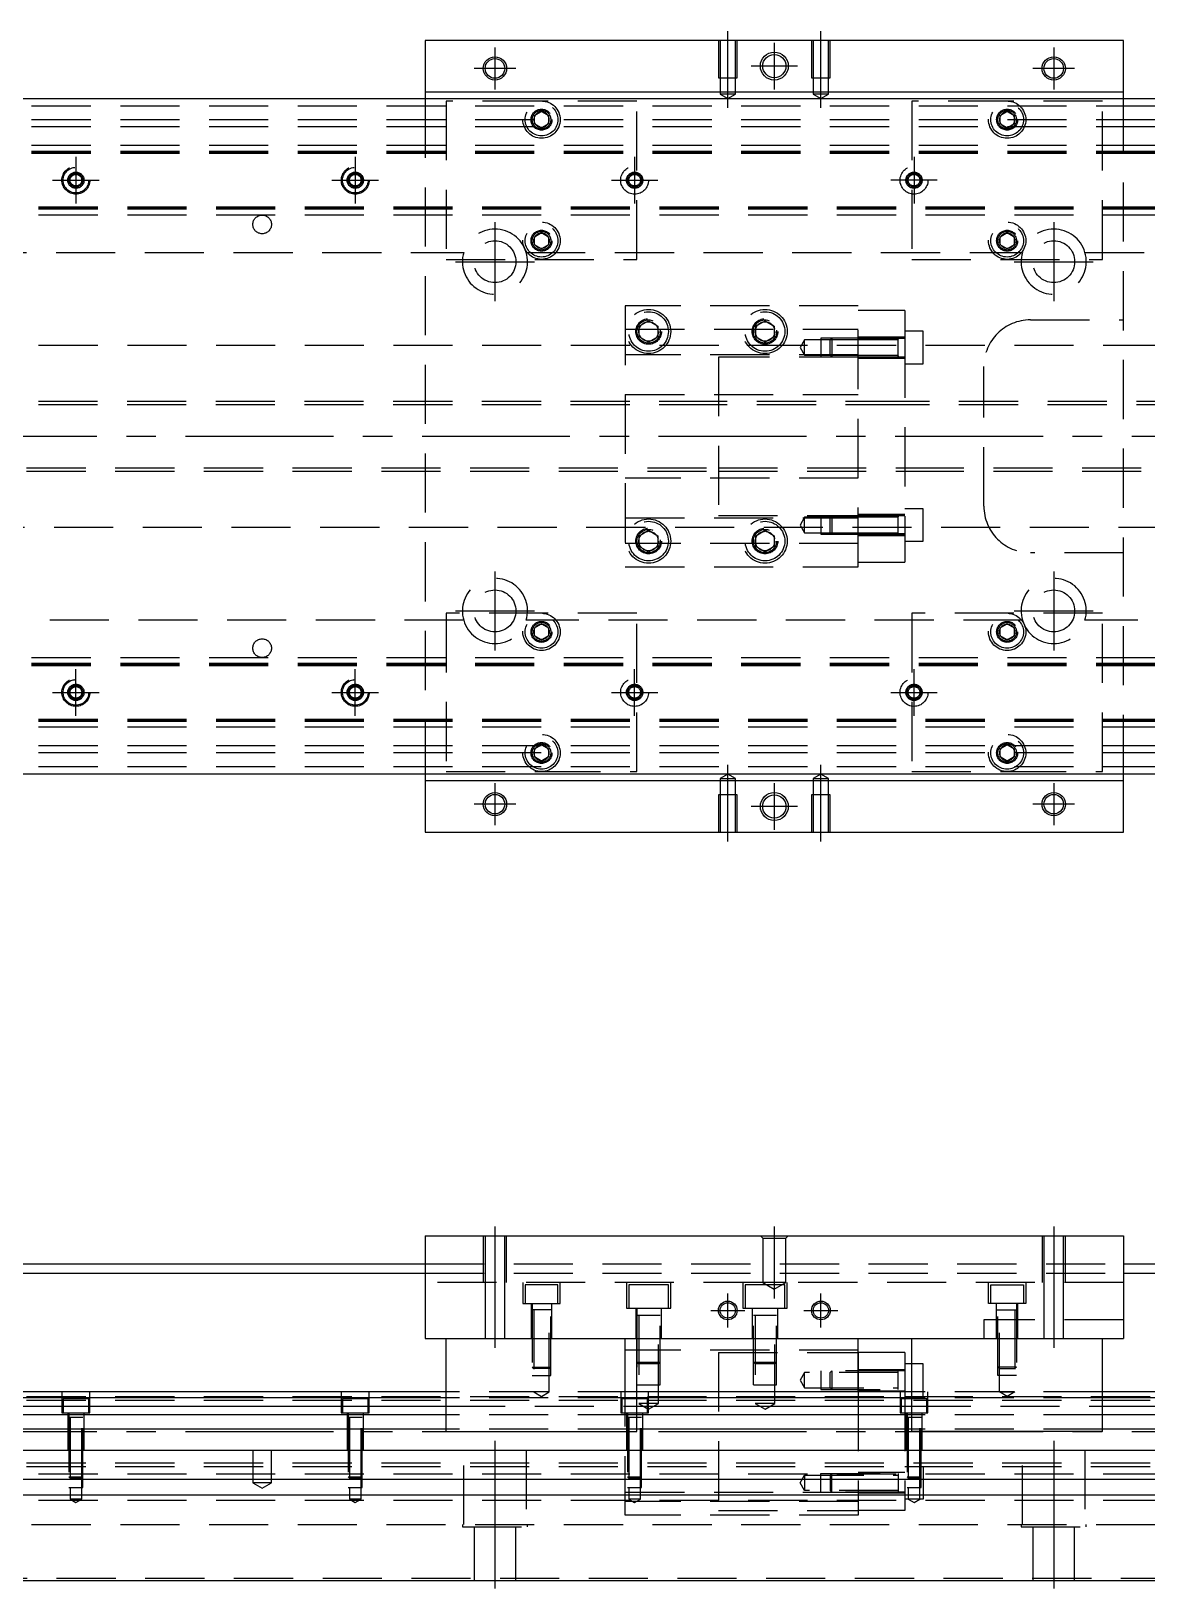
# Model space of a CAD drawing. Extents: x -13 to 921, y -275 to 87.
# Drawn here: x 207.4 to 447, y -247.7 to 87 of the extents above; entities that cross this region are included whole.
import ezdxf

# ---------------------------------------------------------------- set-up
doc = ezdxf.new("R2010")
doc.units = 0
doc.linetypes.add('CENTER', pattern=[50.8, 31.75, -6.35, 6.35, -6.35])
doc.linetypes.add('DASHED', pattern=[19.05, 12.7, -6.35])
doc.layers.get('0').update_dxf_attribs({"linetype": 'CONTINUOUS'})
doc.layers.add('CENTER', color=1, linetype='CENTER')

msp = doc.modelspace()

# ---------------------------------------------------------------- linework, layer by layer
at = {"color": 7, "linetype": 'CONTINUOUS'}
for p, q in [((292, 85), (292, 74)), ((442, 85), (292, 85)), ((442, 74), (442, 85)), ((292, 74), (442, 74)), ((292, 74), (292, 72.5)), ((442, 72.5), (442, 74)), ((731, 72.5), (3, 72.5)), ((3, -72.5), (731, -72.5)), ((292, -72.5), (292, -74)), ((442, -74), (442, -72.5)), ((292, -74), (292, -85)), ((442, -74), (292, -74)), ((442, -85), (442, -74)), ((292, -85), (442, -85)), ((292, -171.72), (292, -193.72)), ((292, -171.72), (442, -171.72)), ((442, -171.72), (442, -193.72)), ((3, -177.72), (292, -177.72)), ((11, -179.72), (292, -179.72)), ((442, -177.72), (731, -177.72)), ((442, -179.72), (723, -179.72)), ((292, -193.72), (442, -193.72)), ((296.5, -213.72), (296.5, -193.72)), ((337.5, -213.72), (337.5, -193.72)), ((385, -205.22), (385, -193.72)), ((396.5, -213.72), (396.5, -193.72)), ((437.5, -213.72), (437.5, -193.72)), ((395, -196.72), (385, -196.72)), ((385, -196.72), (385, -205.22)), ((395, -196.72), (395, -205.22)), ((396.5, -199.22), (395, -199.22)), ((296.5, -205.22), (17, -205.22)), ((296.5, -206.472272), (17, -206.472272)), ((396.5, -205.22), (337.5, -205.22)), ((396.5, -206.472272), (337.5, -206.472272)), ((717, -205.22), (437.5, -205.22)), ((717, -206.472272), (437.5, -206.472272)), ((17, -208.24668), (296.5, -208.24668)), ((296.5, -210.143076), (17, -210.143076)), ((337.5, -208.24668), (396.5, -208.24668)), ((396.5, -210.143076), (337.5, -210.143076)), ((437.5, -208.24668), (717, -208.24668)), ((717, -210.143076), (437.5, -210.143076)), ((296.5, -213.197372), (17, -213.197372)), ((296.5, -213.72), (337.5, -213.72)), ((396.5, -213.197372), (337.5, -213.197372)), ((437.5, -213.72), (396.5, -213.72)), ((717, -213.197372), (437.5, -213.197372)), ((17, -217.72), (717, -217.72)), ((717, -224.02), (17, -224.02)), ((717, -227.42), (17, -227.42)), ((17, -245.72), (717, -245.72))]:
    msp.add_line(p, q, dxfattribs=at)
at = {"color": 3, "linetype": 'DASHED'}
for p, q in [((355.000006, 85), (355.000006, 77)), ((355.35, 85), (355.35, 77)), ((358.65, 77), (358.65, 85)), ((358.999994, 77), (358.999994, 85)), ((375.000006, 85), (375.000006, 77)), ((375.35, 85), (375.35, 77)), ((378.65, 77), (378.65, 85)), ((378.999994, 77), (378.999994, 85)), ((355.000006, 77), (358.999994, 77)), ((355.35, 77), (355.35, 73.5)), ((358.65, 73.5), (358.65, 77)), ((375.000006, 77), (378.999994, 77)), ((375.35, 77), (375.35, 73.5)), ((378.65, 73.5), (378.65, 77)), ((17, 71), (717, 71)), ((292, 72.5), (292, -72.5)), ((296.5, 72), (296.5, 38)), ((317, 72), (296.5, 72)), ((337.5, 72), (317, 72)), ((337.5, 38), (337.5, 72)), ((358.65, 73.5), (355.35, 73.5)), ((355.35, 73.5), (357, 72.547372)), ((357, 72.547372), (358.65, 73.5)), ((378.65, 73.5), (375.35, 73.5)), ((375.35, 73.5), (377, 72.547372)), ((377, 72.547372), (378.65, 73.5)), ((417, 72), (396.5, 72)), ((396.5, 72), (396.5, 38)), ((437.5, 72), (417, 72)), ((437.5, 38), (437.5, 72)), ((442, -72.5), (442, 72.5)), ((17, 68), (717, 68)), ((315, 68), (315.023172, 68.30356)), ((315.5, 68.866026), (317, 69.73205)), ((315.5, 67.133974), (315.5, 68.866026)), ((317, 66.26795), (315.5, 67.133974)), ((317, 69.73205), (318.5, 68.866026)), ((318.5, 67.133974), (317, 66.26795)), ((318.5, 68.866026), (318.5, 67.133974)), ((415.5, 68.866026), (417, 69.73205)), ((415.5, 67.133974), (415.5, 68.866026)), ((417, 66.26795), (415.5, 67.133974)), ((417, 69.73205), (418.5, 68.866026)), ((418.5, 67.133974), (417, 66.26795)), ((418.5, 68.866026), (418.5, 67.133974)), ((418.973226, 68.326156), (419, 68)), ((17, 66.5), (717, 66.5)), ((17, 62.5), (717, 62.5)), ((17, 61.247728), (717, 61.247728)), ((17, 61.1147), (717, 61.1147)), ((17, 61.1), (717, 61.1)), ((17, 60.8), (717, 60.8)), ((215.75, 55.721688), (217, 56.443376)), ((215.75, 54.278312), (215.75, 55.721688)), ((217, 53.556624), (215.75, 54.278312)), ((217, 56.443376), (218.25, 55.721688)), ((218.25, 54.278312), (217, 53.556624)), ((218.25, 55.721688), (218.25, 54.278312)), ((218.477374, 55.25955), (218.5, 55)), ((275.75, 55.721688), (277, 56.443376)), ((275.75, 54.278312), (275.75, 55.721688)), ((277, 53.556624), (275.75, 54.278312)), ((277, 56.443376), (278.25, 55.721688)), ((278.25, 54.278312), (277, 53.556624)), ((278.25, 55.721688), (278.25, 54.278312)), ((278.477374, 55.25955), (278.5, 55)), ((717, 49.2), (17, 49.2)), ((717, 48.9), (17, 48.9)), ((717, 48.8853), (17, 48.8853)), ((717, 48.752272), (17, 48.752272)), ((717, 47.5), (17, 47.5)), ((315.5, 42.866026), (317, 43.73205)), ((317, 43.73205), (318.5, 42.866026)), ((415.5, 42.866026), (417, 43.73205)), ((417, 43.73205), (418.5, 42.866026)), ((315.5, 41.133974), (315.5, 42.866026)), ((317, 40.26795), (315.5, 41.133974)), ((318.5, 41.133974), (317, 40.26795)), ((318.5, 42.866026), (318.5, 41.133974)), ((318.973226, 42.326156), (319, 42)), ((415.5, 41.133974), (415.5, 42.866026)), ((417, 40.26795), (415.5, 41.133974)), ((418.5, 41.133974), (417, 40.26795)), ((418.5, 42.866026), (418.5, 41.133974)), ((418.973226, 42.326156), (419, 42)), ((193.708204, 39.5), (300.291796, 39.5)), ((296.5, 38), (337.5, 38)), ((313.708204, 39.5), (420.291796, 39.5)), ((396.5, 38), (437.5, 38)), ((433.708204, 39.5), (540.291796, 39.5)), ((335, 28), (335, -28)), ((385, 28), (335, 28)), ((385, -28), (385, 28)), ((395, 27), (385, 27)), ((395, 27), (395, 20.976176)), ((338, 23.6547), (340, 24.809402)), ((338, 21.3453), (338, 23.6547)), ((340, 24.809402), (342, 23.6547)), ((342, 23.6547), (342, 21.3453)), ((363, 23.6547), (365, 24.809402)), ((363, 21.3453), (363, 23.6547)), ((365, 24.809402), (367, 23.6547)), ((367, 23.6547), (367, 21.3453)), ((422, 25), (442, 25)), ((335, 23), (385, 23)), ((340, 20.190598), (338, 21.3453)), ((342, 21.3453), (340, 20.190598)), ((342.483582, 22.786038), (342.5, 22.5)), ((365, 20.190598), (363, 21.3453)), ((367, 21.3453), (365, 20.190598)), ((367.483582, 22.786038), (367.5, 22.5)), ((373.5, 20.702558), (372.547372, 19.052558)), ((373.5, 17.402558), (373.5, 20.702558)), ((377, 20.702558), (373.5, 20.702558)), ((377, 21.052554), (377, 17.052564)), ((379.35, 21.052554), (377, 21.052554)), ((379, 20.702558), (377, 20.702558)), ((379.35, 21.052558), (379, 20.702558)), ((379, 17.402558), (379, 20.702558)), ((385, 20.702558), (379, 20.702558)), ((385, 20.702558), (379, 20.702558)), ((379.35, 21.052558), (379.35, 17.052558)), ((385, 21.052556), (379.35, 21.052558)), ((385, 21.052554), (379.35, 21.052554)), ((395, 21.302558), (385, 21.302558)), ((393.605, 21.052558), (385, 21.052556)), ((395, 20.976176), (385, 20.976176)), ((393.6, 20.702558), (385, 20.702558)), ((395, 21.052558), (393.595, 21.052558)), ((393.6, 17.052554), (393.6, 21.052564)), ((393.6, 17.052554), (393.6, 21.052564)), ((393.6, 20.702558), (393.6, 21.052564)), ((393.6, 20.836098), (393.6, 21.052558)), ((393.6, 21.052558), (393.6, 20.835892)), ((399, 22.552558), (395, 22.552558)), ((395, 20.976176), (395, -20.976176)), ((399, 15.552558), (399, 22.552558)), ((717, 19.5), (78.969694, 19.5)), ((385, 17.5), (335, 17.5)), ((355, 17), (355, -17)), ((385, 17), (355, 17)), ((372.547372, 19.052558), (373.5, 17.402558)), ((373.5, 17.402558), (377, 17.402558)), ((377, 17.402558), (379, 17.402558)), ((377, 17.052564), (379.35, 17.052564)), ((379, 17.402558), (385, 17.402558)), ((379, 17.402558), (379.35, 17.052558)), ((379, 17.402558), (385, 17.402558)), ((379.35, 17.052564), (385, 17.052564)), ((379.35, 17.052558), (385, 17.052562)), ((385, 17.402558), (393.6, 17.402558)), ((385, 17.052562), (393.605, 17.052558)), ((385, 16.802558), (395, 16.802558)), ((393.595, 17.052558), (395, 17.052558)), ((393.6, 17.052554), (393.6, 17.402558)), ((393.6, 17.269268), (393.6, 17.052558)), ((393.6, 17.052558), (393.6, 17.26902)), ((395, 15.552558), (399, 15.552558)), ((412, -15), (412, 15)), ((355, 7.5), (54, 7.5)), ((355, 6.75), (54, 6.75)), ((335, 9), (385, 9)), ((395, 7.5), (355, 7.5)), ((395, 7.499994), (355, 7.499994)), ((395, 6.75), (355, 6.75)), ((395, 6.75), (355, 6.75)), ((667.005, 7.5), (395, 7.5)), ((667, 6.75), (395, 6.75)), ((54, -6.75), (355, -6.75)), ((54, -7.5), (355, -7.5)), ((385, -9), (335, -9)), ((355, -6.75), (395, -6.75)), ((355, -6.75), (395, -6.75)), ((355, -7.499994), (395, -7.499994)), ((355, -7.5), (395, -7.5)), ((395, -6.75), (667, -6.75)), ((395, -7.5), (667.005, -7.5)), ((399, -15.552558), (395, -15.552558)), ((399, -22.552558), (399, -15.552558)), ((78.969694, -19.5), (717, -19.5)), ((335, -17.5), (385, -17.5)), ((355, -17), (385, -17)), ((373.5, -17.402558), (372.547372, -19.052558)), ((372.547372, -19.052558), (373.5, -20.702558)), ((373.5, -20.702558), (373.5, -17.402558)), ((377, -17.402558), (373.5, -17.402558)), ((377, -17.052564), (377, -21.052554)), ((379.35, -17.052564), (377, -17.052564)), ((379, -17.402558), (377, -17.402558)), ((379.35, -17.052558), (379, -17.402558)), ((379, -20.702558), (379, -17.402558)), ((385, -17.402558), (379, -17.402558)), ((385, -17.402558), (379, -17.402558)), ((379.35, -17.052558), (379.35, -21.052558)), ((385, -17.052562), (379.35, -17.052558)), ((385, -17.052564), (379.35, -17.052564)), ((395, -16.802558), (385, -16.802558)), ((393.605, -17.052558), (385, -17.052562)), ((393.6, -17.402558), (385, -17.402558)), ((395, -17.052558), (393.595, -17.052558)), ((393.6, -21.052564), (393.6, -17.052554)), ((393.6, -21.051878), (393.6, -17.052554)), ((393.6, -17.26902), (393.6, -17.052558)), ((393.6, -17.052558), (393.6, -17.269226)), ((385, -23), (335, -23)), ((338, -21.3453), (340, -20.190598)), ((338, -23.6547), (338, -21.3453)), ((340, -20.190598), (342, -21.3453)), ((342, -21.3453), (342, -23.6547)), ((342.483582, -22.213962), (342.5, -22.5)), ((362.5, -22.5), (362.518502, -22.196412)), ((363, -21.3453), (365, -20.190598)), ((363, -23.6547), (363, -21.3453)), ((365, -20.190598), (367, -21.3453)), ((367, -21.3453), (367, -23.6547)), ((373.5, -20.702558), (377, -20.702558)), ((377, -20.702558), (379, -20.702558)), ((377, -21.052554), (379.35, -21.052554)), ((379, -20.702558), (385, -20.702558)), ((379, -20.702558), (379.35, -21.052558)), ((379, -20.702558), (385, -20.702558)), ((379.35, -21.052554), (385, -21.052554)), ((379.35, -21.052558), (385, -21.052556)), ((385, -20.702558), (393.6, -20.702558)), ((395, -20.976176), (385, -20.976176)), ((385, -21.052556), (393.605, -21.052558)), ((385, -21.302558), (395, -21.302558)), ((393.595, -21.052558), (395, -21.052558)), ((393.6, -20.83585), (393.6, -21.052558)), ((393.6, -21.052558), (393.6, -20.836098)), ((393.6, -21.052564), (393.6, -21.051878)), ((395, -20.976176), (395, -27)), ((395, -22.552558), (399, -22.552558)), ((340, -24.809402), (338, -23.6547)), ((342, -23.6547), (340, -24.809402)), ((365, -24.809402), (363, -23.6547)), ((367, -23.6547), (365, -24.809402)), ((442, -25), (422, -25)), ((335, -28), (385, -28)), ((385, -27), (395, -27)), ((300.291796, -39.5), (193.708204, -39.5)), ((296.5, -38), (296.5, -72)), ((337.5, -38), (296.5, -38)), ((420.291796, -39.5), (313.708204, -39.5)), ((337.5, -72), (337.5, -38)), ((396.5, -38), (396.5, -72)), ((437.5, -38), (396.5, -38)), ((540.291796, -39.5), (433.708204, -39.5)), ((437.5, -72), (437.5, -38)), ((315.5, -41.133974), (317, -40.26795)), ((315.5, -42.866026), (315.5, -41.133974)), ((317, -43.73205), (315.5, -42.866026)), ((317, -40.26795), (318.5, -41.133974)), ((318.5, -42.866026), (317, -43.73205)), ((318.5, -41.133974), (318.5, -42.866026)), ((318.973226, -41.673844), (319, -42)), ((415, -42), (415.030168, -41.653934)), ((415.5, -41.133974), (417, -40.26795)), ((415.5, -42.866026), (415.5, -41.133974)), ((417, -43.73205), (415.5, -42.866026)), ((417, -40.26795), (418.5, -41.133974)), ((418.5, -42.866026), (417, -43.73205)), ((418.5, -41.133974), (418.5, -42.866026)), ((17, -47.5), (717, -47.5)), ((17, -48.752272), (717, -48.752272)), ((17, -48.8853), (717, -48.8853)), ((17, -48.9), (717, -48.9)), ((17, -49.2), (717, -49.2)), ((215.5, -55), (215.52041, -54.75339)), ((215.75, -54.278312), (217, -53.556624)), ((215.75, -55.721688), (215.75, -54.278312)), ((217, -56.443376), (215.75, -55.721688)), ((217, -53.556624), (218.25, -54.278312)), ((218.25, -55.721688), (217, -56.443376)), ((218.25, -54.278312), (218.25, -55.721688)), ((275.5, -55), (275.52041, -54.75339)), ((275.75, -54.278312), (277, -53.556624)), ((275.75, -55.721688), (275.75, -54.278312)), ((277, -56.443376), (275.75, -55.721688)), ((277, -53.556624), (278.25, -54.278312)), ((278.25, -55.721688), (277, -56.443376)), ((278.25, -54.278312), (278.25, -55.721688)), ((717, -60.8), (17, -60.8)), ((717, -61.1), (17, -61.1)), ((717, -61.1147), (17, -61.1147)), ((717, -61.247728), (17, -61.247728)), ((717, -62.5), (17, -62.5)), ((717, -66.5), (17, -66.5)), ((315.5, -67.133974), (317, -66.26795)), ((317, -66.26795), (318.5, -67.133974)), ((415.5, -67.133974), (417, -66.26795)), ((417, -66.26795), (418.5, -67.133974)), ((717, -68), (17, -68)), ((315, -68), (315.023172, -67.69644)), ((315.5, -68.866026), (315.5, -67.133974)), ((317, -69.73205), (315.5, -68.866026)), ((318.5, -68.866026), (317, -69.73205)), ((318.5, -67.133974), (318.5, -68.866026)), ((415.5, -68.866026), (415.5, -67.133974)), ((417, -69.73205), (415.5, -68.866026)), ((418.5, -68.866026), (417, -69.73205)), ((418.5, -67.133974), (418.5, -68.866026)), ((418.973226, -67.673844), (419, -68)), ((717, -71), (17, -71)), ((296.5, -72), (317, -72)), ((317, -72), (337.5, -72)), ((357, -72.547372), (355.35, -73.5)), ((355.35, -73.5), (357, -73.5)), ((355.35, -73.5), (355.35, -77)), ((358.65, -73.5), (357, -72.547372)), ((357, -73.5), (358.65, -73.5)), ((358.65, -77), (358.65, -73.5)), ((377, -72.547372), (375.35, -73.5)), ((375.35, -73.5), (377, -73.5)), ((375.35, -73.5), (375.35, -77)), ((378.65, -73.5), (377, -72.547372)), ((377, -73.5), (378.65, -73.5)), ((378.65, -77), (378.65, -73.5)), ((396.5, -72), (417, -72)), ((417, -72), (437.5, -72)), ((358.999994, -77), (355.000006, -77)), ((355.000006, -77), (355.000006, -85)), ((355.35, -77), (355.35, -85)), ((358.65, -85), (358.65, -77)), ((358.999994, -85), (358.999994, -77)), ((378.999994, -77), (375.000006, -77)), ((375.000006, -77), (375.000006, -85)), ((375.35, -77), (375.35, -85)), ((378.65, -85), (378.65, -77)), ((378.999994, -85), (378.999994, -77)), ((304.500006, -171.72), (304.500006, -181.72)), ((304.9, -171.72), (304.9, -181.72)), ((309.1, -181.72), (309.1, -171.72)), ((309.499994, -181.72), (309.499994, -171.72)), ((364.5, -172.22), (364, -171.72)), ((364.5, -172.22), (364.5, -181.72)), ((364.5, -172.22), (369.5, -172.22)), ((369.5, -172.22), (370, -171.72)), ((369.5, -181.72), (369.5, -172.22)), ((424.500006, -171.72), (424.500006, -181.72)), ((424.9, -171.72), (424.9, -181.72)), ((429.1, -181.72), (429.1, -171.72)), ((429.499994, -181.72), (429.499994, -171.72)), ((292, -177.72), (442, -177.72)), ((292, -179.72), (442, -179.72)), ((364.5, -181.72), (292, -181.72)), ((304.9, -181.72), (304.9, -193.72)), ((309.1, -193.72), (309.1, -181.72)), ((313, -181.72), (313, -186.22)), ((320.5, -182.22), (313.5, -182.22)), ((313.5, -182.22), (313.5, -186.22)), ((320.5, -186.22), (320.5, -182.22)), ((321, -186.22), (321, -181.72)), ((335.25, -181.72), (335.25, -187.22)), ((344.25, -182.22), (335.75, -182.22)), ((335.75, -182.22), (335.75, -187.22)), ((344.25, -187.22), (344.25, -182.22)), ((344.75, -187.22), (344.75, -181.72)), ((360.25, -181.72), (360.25, -187.22)), ((369.25, -182.22), (360.75, -182.22)), ((360.75, -182.22), (360.75, -187.22)), ((369.5, -181.72), (364.5, -181.72)), ((364.5, -181.72), (367, -183.163376)), ((367, -183.163376), (369.5, -181.72)), ((369.25, -187.22), (369.25, -182.22)), ((442, -181.72), (369.5, -181.72)), ((369.75, -187.22), (369.75, -181.72)), ((413, -186.22), (413, -181.72)), ((413.5, -182.22), (420.5, -182.22)), ((413.5, -186.22), (413.5, -182.22)), ((420.5, -182.22), (420.5, -186.22)), ((421, -181.72), (421, -186.22)), ((424.9, -181.72), (424.9, -193.72)), ((429.1, -193.72), (429.1, -181.72)), ((313, -186.22), (321, -186.22)), ((314.75, -186.22), (314.75, -193.72)), ((314.999972, -186.22), (315.000006, -201.72)), ((318.999994, -201.72), (319.000028, -186.22)), ((319.25, -193.72), (319.25, -186.22)), ((335.25, -187.22), (344.75, -187.22)), ((337.25, -187.22), (337.25, -193.72)), ((337.500006, -187.22), (337.500006, -203.72)), ((342.499994, -203.72), (342.499994, -187.22)), ((342.75, -193.72), (342.75, -187.22)), ((360.25, -187.22), (369.75, -187.22)), ((362.25, -187.22), (362.25, -193.72)), ((362.500006, -203.72), (362.500006, -187.22)), ((367.499994, -203.72), (367.499994, -187.22)), ((367.75, -193.72), (367.75, -187.22)), ((421, -186.22), (413, -186.22)), ((414.75, -193.72), (414.75, -186.22)), ((415.000006, -201.72), (414.999972, -186.22)), ((419.000028, -186.22), (418.999994, -201.72)), ((419.25, -186.22), (419.25, -193.72)), ((319.25, -187.62), (314.999994, -187.62)), ((315.35, -187.62), (315.35, -205.22)), ((318.65, -205.22), (318.65, -187.62)), ((342.500006, -188.82), (337.499994, -188.82)), ((337.9, -188.82), (337.9, -207.72)), ((342.1, -207.72), (342.1, -188.82)), ((367.500006, -188.82), (362.499994, -188.82)), ((362.9, -188.82), (362.9, -207.72)), ((367.1, -207.72), (367.1, -188.82)), ((412, -189.72), (412, -193.72)), ((442, -189.72), (412, -189.72)), ((414.75, -187.62), (419.000006, -187.62)), ((415.35, -205.22), (415.35, -187.62)), ((418.65, -187.62), (418.65, -205.22)), ((335, -205.22), (335, -193.72)), ((385, -196.22), (335, -196.22)), ((355, -196.72), (355, -230.72)), ((355, -196.72), (385, -196.72)), ((315, -199.87), (319, -199.87)), ((315, -199.87), (315.35, -200.22)), ((318.65, -200.22), (315.35, -200.22)), ((318.65, -200.22), (319, -199.87)), ((337.5, -198.82), (340, -198.82)), ((337.5, -198.82), (337.9, -199.22)), ((340, -199.22), (337.9, -199.22)), ((340, -198.82), (340.35, -198.82)), ((340.35, -199.22), (340, -199.22)), ((340.35, -198.82), (342.5, -198.82)), ((342.1, -199.22), (340.35, -199.22)), ((342.1, -199.22), (342.5, -198.82)), ((362.5, -198.82), (367.5, -198.82)), ((362.5, -198.82), (362.9, -199.22)), ((367.1, -199.22), (362.9, -199.22)), ((367.1, -199.22), (367.5, -198.82)), ((395, -200.719975), (377, -200.720006)), ((377, -200.720006), (377, -204.719994)), ((379.35, -200.72), (379, -201.07)), ((379.35, -200.72), (379.35, -204.72)), ((395, -200.47), (385, -200.47)), ((393.6, -204.720006), (393.6, -200.719994)), ((399, -199.22), (396.5, -199.22)), ((399, -205.22), (399, -199.22)), ((419, -199.87), (415, -199.87)), ((415.35, -200.22), (415, -199.87)), ((415.35, -200.22), (418.65, -200.22)), ((419, -199.87), (418.65, -200.22)), ((315.000006, -201.72), (318.999994, -201.72)), ((337.500006, -203.72), (342.499994, -203.72)), ((362.500006, -203.72), (367.499994, -203.72)), ((373.5, -201.07), (372.547372, -202.72)), ((372.547372, -202.72), (373.5, -204.37)), ((373.5, -204.37), (373.5, -201.07)), ((393.6, -201.07), (373.5, -201.07)), ((379, -204.37), (379, -201.07)), ((418.999994, -201.72), (415.000006, -201.72)), ((54, -206.22), (667, -206.22)), ((54, -206.97), (667, -206.97)), ((214, -205.22), (214, -209.72)), ((219.75, -206.72), (214.25, -206.72)), ((214.25, -206.72), (214.25, -209.72)), ((219.75, -209.72), (219.75, -206.72)), ((220, -209.72), (220, -205.22)), ((274, -205.22), (274, -209.72)), ((279.75, -206.72), (274.25, -206.72)), ((274.25, -206.72), (274.25, -209.72)), ((279.75, -209.72), (279.75, -206.72)), ((280, -209.72), (280, -205.22)), ((337.5, -205.22), (296.5, -205.22)), ((337.5, -206.472272), (296.5, -206.472272)), ((318.65, -205.22), (315.35, -205.22)), ((315.35, -205.22), (317, -206.172628)), ((317, -206.172628), (318.65, -205.22)), ((334, -205.22), (334, -209.72)), ((339.75, -206.72), (334.25, -206.72)), ((334.25, -206.72), (334.25, -209.72)), ((335, -231.72), (335, -205.22)), ((339.75, -209.72), (339.75, -206.72)), ((340, -209.72), (340, -205.22)), ((373.5, -204.37), (393.6, -204.37)), ((377, -204.719994), (395, -204.720025)), ((379, -204.37), (379.35, -204.72)), ((385, -204.97), (395, -204.97)), ((385, -205.22), (385, -230.72)), ((385, -205.22), (385, -231.72)), ((394, -205.22), (394, -209.72)), ((399.75, -206.72), (394.25, -206.72)), ((394.25, -206.72), (394.25, -209.72)), ((395, -205.22), (395, -230.72)), ((395, -206.22), (399, -206.22)), ((437.5, -205.22), (396.5, -205.22)), ((437.5, -206.472272), (396.5, -206.472272)), ((399, -206.22), (399, -205.22)), ((399.75, -209.72), (399.75, -206.72)), ((400, -209.72), (400, -205.22)), ((415.35, -205.22), (418.65, -205.22)), ((417, -206.172628), (415.35, -205.22)), ((418.65, -205.22), (417, -206.172628)), ((214, -209.72), (220, -209.72)), ((215.25, -209.72), (215.25, -217.72)), ((218.500006, -210.72), (215.499994, -210.72)), ((215.500006, -209.72), (215.500006, -225.72)), ((215.75, -210.72), (215.75, -225.72)), ((218.25, -225.72), (218.25, -210.72)), ((218.499994, -225.72), (218.499994, -209.72)), ((218.75, -217.72), (218.75, -209.72)), ((274, -209.72), (280, -209.72)), ((275.25, -209.72), (275.25, -217.72)), ((278.500006, -210.72), (275.499994, -210.72)), ((275.500006, -209.72), (275.500006, -225.72)), ((275.75, -210.72), (275.75, -225.72)), ((278.25, -225.72), (278.25, -210.72)), ((278.499994, -225.72), (278.499994, -209.72)), ((278.75, -217.72), (278.75, -209.72)), ((296.5, -208.24668), (337.5, -208.24668)), ((337.5, -210.143076), (296.5, -210.143076)), ((334, -209.72), (340, -209.72)), ((335.25, -209.72), (335.25, -217.72)), ((338.500006, -210.72), (335.499994, -210.72)), ((335.500006, -209.72), (335.500006, -225.72)), ((335.75, -210.72), (335.75, -225.72)), ((342.1, -207.72), (337.9, -207.72)), ((337.9, -207.72), (340, -208.932436)), ((338.25, -225.72), (338.25, -210.72)), ((338.499994, -225.72), (338.499994, -209.72)), ((338.75, -217.72), (338.75, -209.72)), ((340, -208.932436), (342.1, -207.72)), ((367.1, -207.72), (362.9, -207.72)), ((362.9, -207.72), (365, -208.932436)), ((365, -208.932436), (367.1, -207.72)), ((394, -209.72), (400, -209.72)), ((395.25, -209.72), (395.25, -217.72)), ((398.500006, -210.72), (395.499994, -210.72)), ((395.500006, -209.72), (395.500006, -225.72)), ((395.75, -210.72), (395.75, -225.72)), ((396.5, -208.24668), (437.5, -208.24668)), ((437.5, -210.143076), (396.5, -210.143076)), ((398.25, -225.72), (398.25, -210.72)), ((398.499994, -225.72), (398.499994, -209.72)), ((398.75, -217.72), (398.75, -209.72)), ((337.5, -213.197372), (296.5, -213.197372)), ((437.5, -213.197372), (396.5, -213.197372)), ((54, -220.47), (667, -220.47)), ((255, -217.72), (255, -224.72)), ((259, -224.72), (259, -217.72)), ((300.291796, -233.72), (300.291796, -217.72)), ((313.708204, -217.72), (313.708204, -233.72)), ((420.291796, -233.72), (420.291796, -217.72)), ((433.708204, -217.72), (433.708204, -233.72)), ((717, -222.87), (17, -222.87)), ((54, -221.22), (667, -221.22)), ((215.5, -223.47), (218.5, -223.47)), ((215.5, -223.47), (215.75, -223.72)), ((218.25, -223.72), (215.75, -223.72)), ((218.25, -223.72), (218.5, -223.47)), ((275.5, -223.47), (278.5, -223.47)), ((275.5, -223.47), (275.75, -223.72)), ((278.25, -223.72), (275.75, -223.72)), ((278.25, -223.72), (278.5, -223.47)), ((335.5, -223.47), (338.5, -223.47)), ((335.5, -223.47), (335.75, -223.72)), ((338.25, -223.72), (335.75, -223.72)), ((338.25, -223.72), (338.5, -223.47)), ((372.547372, -224.72), (373.5, -223.07)), ((373.5, -223.07), (373.5, -226.37)), ((373.5, -223.07), (393.6, -223.07)), ((377, -222.720006), (395, -222.719975)), ((377, -226.719994), (377, -222.720006)), ((379, -223.07), (379.35, -222.72)), ((379, -223.07), (379, -226.37)), ((379.35, -226.72), (379.35, -222.72)), ((385, -222.47), (395, -222.47)), ((393.6, -222.719994), (393.6, -226.720006)), ((395, -221.22), (399, -221.22)), ((395.5, -223.47), (398.5, -223.47)), ((395.5, -223.47), (395.75, -223.72)), ((398.25, -223.72), (395.75, -223.72)), ((398.25, -223.72), (398.5, -223.47)), ((399, -221.22), (399, -222.22)), ((399, -222.22), (399, -228.22)), ((215.500006, -225.72), (218.499994, -225.72)), ((215.75, -225.72), (215.75, -228.22)), ((218.25, -228.22), (218.25, -225.72)), ((259, -224.72), (255, -224.72)), ((255, -224.72), (257, -225.8747)), ((257, -225.8747), (259, -224.72)), ((275.500006, -225.72), (278.499994, -225.72)), ((275.75, -225.72), (275.75, -228.22)), ((278.25, -228.22), (278.25, -225.72)), ((335, -226.72), (385, -226.72)), ((335.500006, -225.72), (338.499994, -225.72)), ((335.75, -225.72), (335.75, -228.22)), ((338.25, -228.22), (338.25, -225.72)), ((373.5, -226.37), (372.547372, -224.72)), ((393.6, -226.37), (373.5, -226.37)), ((395, -226.720025), (377, -226.719994)), ((379.35, -226.72), (379, -226.37)), ((395, -226.97), (385, -226.97)), ((395.500006, -225.72), (398.499994, -225.72)), ((395.75, -225.72), (395.75, -228.22)), ((398.25, -228.22), (398.25, -225.72)), ((717, -228.57), (17, -228.57)), ((218.25, -228.22), (215.75, -228.22)), ((215.75, -228.22), (217, -228.941688)), ((217, -228.941688), (218.25, -228.22)), ((278.25, -228.22), (275.75, -228.22)), ((275.75, -228.22), (277, -228.941688)), ((277, -228.941688), (278.25, -228.22)), ((385, -228.728332), (335, -228.728332)), ((338.25, -228.22), (335.75, -228.22)), ((335.75, -228.22), (337, -228.941688)), ((337, -228.941688), (338.25, -228.22)), ((355, -230.72), (385, -230.72)), ((395, -230.72), (385, -230.72)), ((399, -228.22), (395, -228.22)), ((398.25, -228.22), (395.75, -228.22)), ((395.75, -228.22), (397, -228.941688)), ((397, -228.941688), (398.25, -228.22)), ((17, -233.72), (717, -233.72)), ((300, -233.72), (300, -234.22)), ((300, -234.22), (314, -234.22)), ((302.5, -234.22), (302.5, -245.72)), ((311.5, -245.72), (311.5, -234.22)), ((314, -234.22), (314, -233.72)), ((385, -231.72), (335, -231.72)), ((420, -233.72), (420, -234.22)), ((420, -234.22), (434, -234.22)), ((422.5, -234.22), (422.5, -245.72)), ((431.5, -245.72), (431.5, -234.22)), ((434, -234.22), (434, -233.72)), ((79.499994, -245.22), (717, -245.22))]:
    msp.add_line(p, q, dxfattribs=at)
at = {"color": 3, "linetype": 'CONTINUOUS'}
for centre, radius in [((307, 79), 2.5), ((427, 79), 2.5), ((307, -79), 2.5), ((427, -79), 2.5), ((357, -187.72), 2), ((377, -187.72), 2)]:
    msp.add_circle(centre, radius, dxfattribs=at)
at = {"color": 7, "linetype": 'CONTINUOUS'}
for centre, radius in [((307, 79), 2.1), ((367, 79.5), 3), ((367, 79.5), 2.5), ((427, 79), 2.1), ((307, -79), 2.1), ((367, -79.5), 3), ((427, -79), 2.1), ((367, -79.5), 2.5), ((357, -187.72), 1.65), ((377, -187.72), 1.65)]:
    msp.add_circle(centre, radius, dxfattribs=at)
at = {"color": 3, "linetype": 'DASHED'}
for centre, radius in [((317, 68), 4), ((317, 68), 3.5), ((417, 68), 4), ((417, 68), 3.5), ((317, 68), 2.25), ((317, 68), 2), ((417, 68), 2.25), ((417, 68), 2), ((217, 55), 3), ((217, 55), 2.75), ((277, 55), 3), ((277, 55), 2.75), ((337, 55), 3), ((397, 55), 3), ((217, 55), 1.75), ((217, 55), 1.5), ((217, 55), 1.25), ((277, 55), 1.75), ((277, 55), 1.5), ((277, 55), 1.25), ((337, 55), 1.75), ((337, 55), 1.5), ((337, 55), 1.25), ((397, 55), 1.75), ((397, 55), 1.5), ((397, 55), 1.25), ((257, 45.5), 2), ((317, 42), 4), ((317, 42), 3.5), ((317, 42), 2.25), ((317, 42), 2), ((317, 42), 1.65), ((417, 42), 4), ((417, 42), 3.5), ((417, 42), 2.25), ((417, 42), 2), ((417, 42), 1.65), ((307, 37.5), 4.5), ((427, 37.5), 4.5), ((340, 22.5), 4.75), ((365, 22.5), 4.75), ((340, 22.5), 4.25), ((340, 22.5), 2.75), ((340, 22.5), 2.5), ((340, 22.5), 2.1), ((365, 22.5), 4.25), ((365, 22.5), 2.75), ((365, 22.5), 2.5), ((365, 22.5), 2.1), ((340, -22.5), 4.75), ((340, -22.5), 4.25), ((340, -22.5), 2.75), ((340, -22.5), 2.5), ((365, -22.5), 4.75), ((365, -22.5), 4.25), ((365, -22.5), 2.75), ((365, -22.5), 2.5), ((340, -22.5), 2.1), ((365, -22.5), 2.1), ((307, -37.5), 4.5), ((427, -37.5), 4.5), ((317, -42), 4), ((317, -42), 3.5), ((317, -42), 2.25), ((317, -42), 2), ((417, -42), 4), ((417, -42), 3.5), ((417, -42), 2.25), ((417, -42), 2), ((257, -45.5), 2), ((317, -42), 1.65), ((417, -42), 1.65), ((217, -55), 3), ((217, -55), 2.75), ((217, -55), 1.75), ((217, -55), 1.5), ((277, -55), 3), ((277, -55), 2.75), ((277, -55), 1.75), ((277, -55), 1.5), ((337, -55), 3), ((337, -55), 1.75), ((337, -55), 1.5), ((397, -55), 3), ((397, -55), 1.75), ((397, -55), 1.5), ((217, -55), 1.25), ((277, -55), 1.25), ((337, -55), 1.25), ((397, -55), 1.25), ((317, -68), 4), ((317, -68), 3.5), ((317, -68), 2.25), ((317, -68), 2), ((417, -68), 4), ((417, -68), 3.5), ((417, -68), 2.25), ((417, -68), 2)]:
    msp.add_circle(centre, radius, dxfattribs=at)
for centre, radius, start, end in [((317, 68), 1.65, 155.380023, 180), ((317, 68), 1.65, 180, 204.619977), ((317, 68), 1.65, 144.619977, 155.380023), ((317, 68), 1.65, 204.619977, 215.380023), ((317, 68), 1.65, 95.380023, 144.619977), ((317, 68), 1.65, 215.380023, 264.619977), ((317, 68), 1.65, 84.619977, 95.380023), ((317, 68), 1.65, 35.380023, 84.619977), ((317, 68), 1.65, 275.380023, 324.619977), ((317, 68), 1.65, 24.619977, 35.380023), ((317, 68), 1.65, 324.619977, 335.380023), ((317, 68), 1.65, 335.380023, 24.619977), ((417, 68), 1.65, 155.380023, 180), ((417, 68), 1.65, 180, 204.619977), ((417, 68), 1.65, 144.619977, 155.380023), ((417, 68), 1.65, 204.619977, 215.380023), ((417, 68), 1.65, 95.380023, 144.619977), ((417, 68), 1.65, 215.380023, 264.619977), ((417, 68), 1.65, 84.619977, 95.380023), ((417, 68), 1.65, 35.380023, 84.619977), ((417, 68), 1.65, 275.380023, 324.619977), ((417, 68), 1.65, 24.619977, 35.380023), ((417, 68), 1.65, 324.619977, 335.380023), ((417, 68), 1.65, 335.380023, 24.619977), ((317, 68), 1.65, 264.619977, 275.380023), ((417, 68), 1.65, 264.619977, 275.380023), ((307, 37.5), 7, 16.60155, 163.39845), ((427, 37.5), 7, 16.60155, 163.39845), ((307, 37.5), 7, 163.39845, 16.60155), ((427, 37.5), 7, 163.39845, 16.60155), ((422, 15), 10, 90, 180), ((422, -15), 10, 180, 270), ((307, -37.5), 7, 343.39845, 196.60155), ((427, -37.5), 7, 343.39845, 196.60155), ((307, -37.5), 7, 196.60155, 343.39845), ((427, -37.5), 7, 196.60155, 343.39845), ((317, -68), 1.65, 95.380023, 144.619977), ((317, -68), 1.65, 84.619977, 95.380023), ((317, -68), 1.65, 35.380023, 84.619977), ((417, -68), 1.65, 95.380023, 144.619977), ((417, -68), 1.65, 84.619977, 95.380023), ((417, -68), 1.65, 35.380023, 84.619977), ((317, -68), 1.65, 155.380023, 180), ((317, -68), 1.65, 180, 204.619977), ((317, -68), 1.65, 144.619977, 155.380023), ((317, -68), 1.65, 204.619977, 215.380023), ((317, -68), 1.65, 215.380023, 264.619977), ((317, -68), 1.65, 264.619977, 275.380023), ((317, -68), 1.65, 275.380023, 324.619977), ((317, -68), 1.65, 24.619977, 35.380023), ((317, -68), 1.65, 324.619977, 335.380023), ((317, -68), 1.65, 335.380023, 24.619977), ((417, -68), 1.65, 155.380023, 180), ((417, -68), 1.65, 180, 204.619977), ((417, -68), 1.65, 144.619977, 155.380023), ((417, -68), 1.65, 204.619977, 215.380023), ((417, -68), 1.65, 215.380023, 264.619977), ((417, -68), 1.65, 264.619977, 275.380023), ((417, -68), 1.65, 275.380023, 324.619977), ((417, -68), 1.65, 24.619977, 35.380023), ((417, -68), 1.65, 324.619977, 335.380023), ((417, -68), 1.65, 335.380023, 24.619977)]:
    msp.add_arc(centre, radius, start, end, dxfattribs=at)
at = {"layer": 'CENTER', "color": 1, "linetype": 'CENTER'}
for p, q in [((357, 70.547372), (357, 87)), ((367, 84.5), (367, 74.5)), ((377, 70.547372), (377, 87)), ((307, 83.5), (307, 74.5)), ((427, 83.5), (427, 74.5)), ((311.5, 79), (302.5, 79)), ((372, 79.5), (362, 79.5)), ((431.5, 79), (422.5, 79)), ((217, 60), (217, 50)), ((277, 60), (277, 50)), ((337, 60), (337, 50)), ((397, 60), (397, 50)), ((212, 55), (222, 55)), ((272, 55), (282, 55)), ((332, 55), (342, 55)), ((402, 55), (392, 55)), ((307, 46), (307, 29)), ((427, 46), (427, 29)), ((298.5, 37.5), (315.5, 37.5)), ((418.5, 37.5), (435.5, 37.5)), ((-13.447893, 0), (774.546148, 0)), ((307, -29), (307, -46)), ((427, -29), (427, -46)), ((298.5, -37.5), (315.5, -37.5)), ((418.5, -37.5), (435.5, -37.5)), ((217, -60), (217, -50)), ((277, -60), (277, -50)), ((337, -60), (337, -50)), ((397, -60), (397, -50)), ((212, -55), (222, -55)), ((272, -55), (282, -55)), ((332, -55), (342, -55)), ((392, -55), (402, -55)), ((357, -87), (357, -70.547372)), ((377, -87), (377, -70.547372)), ((307, -74.5), (307, -83.5)), ((367, -74.5), (367, -84.5)), ((427, -74.5), (427, -83.5)), ((311.5, -79), (302.5, -79)), ((372, -79.5), (362, -79.5)), ((431.5, -79), (422.5, -79)), ((307, -169.72), (307, -195.72)), ((367, -169.72), (367, -185.163376)), ((427, -169.72), (427, -195.72)), ((357, -191.37), (357, -184.07)), ((377, -191.37), (377, -184.07)), ((353.35, -187.72), (360.65, -187.72)), ((373.35, -187.72), (380.65, -187.72)), ((-13.447893, -213.72), (774.546148, -213.72)), ((307, -215.72), (307, -247.72)), ((427, -215.72), (427, -247.72))]:
    msp.add_line(p, q, dxfattribs=at)

doc.saveas('drawing.dxf')
